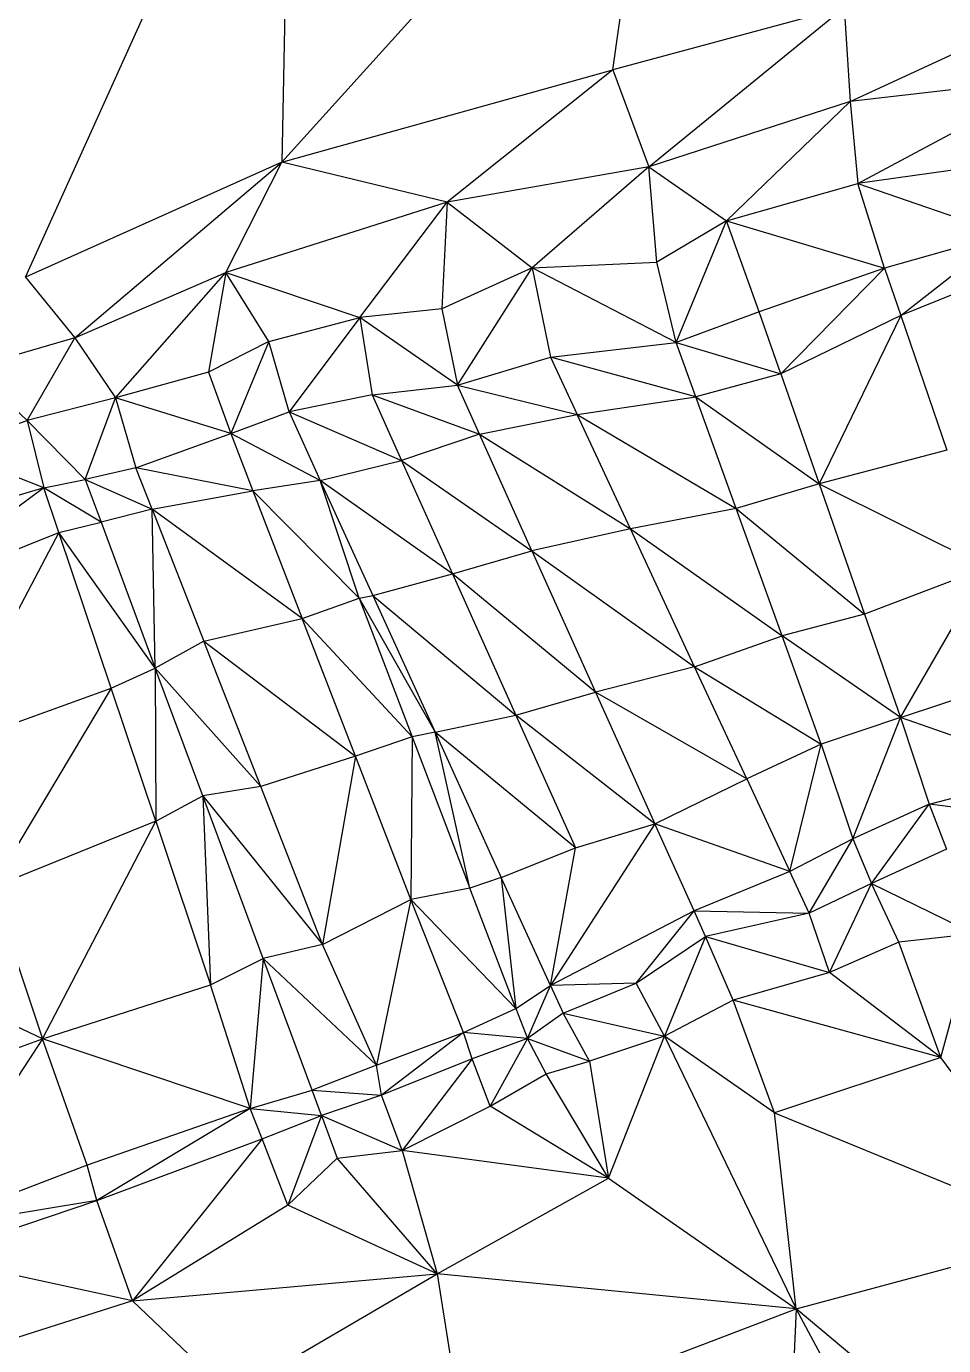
# Model space of a CAD drawing. Header units: inches. Extents: x 2000000 to 2613718, y 1000000 to 1269741.
# Drawn here: x 2613026.8 to 2613338.9, y 1267275.8 to 1267725 of the extents above; entities that cross this region are included whole.
import ezdxf

# ---------------------------------------------------------------- set-up
doc = ezdxf.new("R2010")
doc.units = ezdxf.units.IN
doc.header["$MEASUREMENT"] = 0

msp = doc.modelspace()

# ---------------------------------------------------------------- linework, layer by layer
for points, elevation in [([(2613171.77, 1267538.66), (2613193.38, 1267490.46)], 245.71), ([(2613171.77, 1267538.66), (2613193.38, 1267490.46)], 245.71), ([(2613140.05, 1267530.34), (2613158.07, 1267483.12)], 245.7), ([(2613140.05, 1267530.34), (2613158.07, 1267483.12)], 245.7), ([(2613070.8, 1267454.35), (2613055.63, 1267499.64)], 245.67), ([(2613070.8, 1267454.35), (2613055.63, 1267499.64)], 245.67), ([(2613324.25, 1267489.75), (2613297.27, 1267480.58)], 245.72), ([(2613324.25, 1267489.75), (2613297.27, 1267480.58)], 245.72), ([(2613106.52, 1267466.23), (2613086.8, 1267463.04)], 245.68), ([(2613106.52, 1267466.23), (2613086.8, 1267463.04)], 245.68), ([(2613175.54, 1267382.45), (2613193.36, 1267390.66)], 245.83), ([(2613175.54, 1267382.45), (2613193.36, 1267390.66)], 245.83), ([(2613102.99, 1267356.54), (2613047.48, 1267337.3)], 245.83), ([(2613102.99, 1267356.54), (2613047.48, 1267337.3)], 245.83)]:
    msp.add_lwpolyline(points, dxfattribs=dict(elevation=elevation))
for points in [[(2613026.55, 1267639.69, 245.8), (2613116.85, 1267839.87, 246.37)], [(2613026.55, 1267639.69, 245.8), (2613116.85, 1267839.87, 246.37)], [(2613116.85, 1267839.87, 246.37), (2613113.73, 1267678.79, 245.93)], [(2613116.85, 1267839.87, 246.37), (2613113.73, 1267678.79, 245.93)], [(2613113.73, 1267678.79, 245.93), (2613242.06, 1267820.9, 246.54)], [(2613113.73, 1267678.79, 245.93), (2613242.06, 1267820.9, 246.54)], [(2613226.31, 1267710.25, 246.09), (2613242.06, 1267820.9, 246.54)], [(2613226.31, 1267710.25, 246.09), (2613242.06, 1267820.9, 246.54)], [(2613307.09, 1267699.47, 246.11), (2613418.95, 1267751.25, 246.44)], [(2613307.09, 1267699.47, 246.11), (2613418.95, 1267751.25, 246.44)], [(2613305.08, 1267731.48, 246.22), (2613226.31, 1267710.25, 246.09)], [(2613305.08, 1267731.48, 246.22), (2613226.31, 1267710.25, 246.09)], [(2613238.56, 1267677.2, 246), (2613305.08, 1267731.48, 246.22)], [(2613238.56, 1267677.2, 246), (2613305.08, 1267731.48, 246.22)], [(2613305.08, 1267731.48, 246.22), (2613307.09, 1267699.47, 246.11)], [(2613305.08, 1267731.48, 246.22), (2613307.09, 1267699.47, 246.11)], [(2613113.73, 1267678.79, 245.93), (2613226.31, 1267710.25, 246.09)], [(2613113.73, 1267678.79, 245.93), (2613226.31, 1267710.25, 246.09)], [(2613226.31, 1267710.25, 246.09), (2613170.03, 1267665.21, 245.94)], [(2613226.31, 1267710.25, 246.09), (2613170.03, 1267665.21, 245.94)], [(2613226.31, 1267710.25, 246.09), (2613238.56, 1267677.2, 246)], [(2613226.31, 1267710.25, 246.09), (2613238.56, 1267677.2, 246)], [(2613376.94, 1267707.48, 246.16), (2613307.09, 1267699.47, 246.11)], [(2613376.94, 1267707.48, 246.16), (2613307.09, 1267699.47, 246.11)], [(2613309.77, 1267671.53, 245.99), (2613376.94, 1267707.48, 246.16)], [(2613309.77, 1267671.53, 245.99), (2613376.94, 1267707.48, 246.16)], [(2613307.09, 1267699.47, 246.11), (2613238.56, 1267677.2, 246)], [(2613307.09, 1267699.47, 246.11), (2613238.56, 1267677.2, 246)], [(2613265.01, 1267658.78, 245.94), (2613307.09, 1267699.47, 246.11)], [(2613265.01, 1267658.78, 245.94), (2613307.09, 1267699.47, 246.11)], [(2613307.09, 1267699.47, 246.11), (2613309.77, 1267671.53, 245.99)], [(2613307.09, 1267699.47, 246.11), (2613309.77, 1267671.53, 245.99)], [(2613113.73, 1267678.79, 245.93), (2613026.55, 1267639.69, 245.8)], [(2613113.73, 1267678.79, 245.93), (2613026.55, 1267639.69, 245.8)], [(2613043.25, 1267618.95, 245.77), (2613113.73, 1267678.79, 245.93)], [(2613043.25, 1267618.95, 245.77), (2613113.73, 1267678.79, 245.93)], [(2613094.65, 1267641.22, 245.83), (2613113.73, 1267678.79, 245.93)], [(2613094.65, 1267641.22, 245.83), (2613113.73, 1267678.79, 245.93)], [(2613170.03, 1267665.21, 245.94), (2613113.73, 1267678.79, 245.93)], [(2613170.03, 1267665.21, 245.94), (2613113.73, 1267678.79, 245.93)], [(2613238.56, 1267677.2, 246), (2613170.03, 1267665.21, 245.94)], [(2613238.56, 1267677.2, 246), (2613170.03, 1267665.21, 245.94)], [(2613238.56, 1267677.2, 246), (2613198.86, 1267642.8, 245.88)], [(2613238.56, 1267677.2, 246), (2613198.86, 1267642.8, 245.88)], [(2613241.3, 1267644.79, 245.9), (2613238.56, 1267677.2, 246)], [(2613238.56, 1267677.2, 246), (2613265.01, 1267658.78, 245.94)], [(2613241.3, 1267644.79, 245.9), (2613238.56, 1267677.2, 246)], [(2613238.56, 1267677.2, 246), (2613265.01, 1267658.78, 245.94)], [(2613353.35, 1267677.67, 246.02), (2613309.77, 1267671.53, 245.99)], [(2613353.35, 1267677.67, 246.02), (2613309.77, 1267671.53, 245.99)], [(2613265.01, 1267658.78, 245.94), (2613309.77, 1267671.53, 245.99)], [(2613265.01, 1267658.78, 245.94), (2613309.77, 1267671.53, 245.99)], [(2613309.77, 1267671.53, 245.99), (2613359.7, 1267654.26, 245.89)], [(2613318.83, 1267642.72, 245.86), (2613309.77, 1267671.53, 245.99)], [(2613309.77, 1267671.53, 245.99), (2613359.7, 1267654.26, 245.89)], [(2613318.83, 1267642.72, 245.86), (2613309.77, 1267671.53, 245.99)], [(2613170.03, 1267665.21, 245.94), (2613094.65, 1267641.22, 245.83)], [(2613170.03, 1267665.21, 245.94), (2613094.65, 1267641.22, 245.83)], [(2613140.28, 1267625.9, 245.83), (2613170.03, 1267665.21, 245.94)], [(2613140.28, 1267625.9, 245.83), (2613170.03, 1267665.21, 245.94)], [(2613170.03, 1267665.21, 245.94), (2613168.13, 1267628.8, 245.85)], [(2613170.03, 1267665.21, 245.94), (2613168.13, 1267628.8, 245.85)], [(2613170.03, 1267665.21, 245.94), (2613198.86, 1267642.8, 245.88)], [(2613170.03, 1267665.21, 245.94), (2613198.86, 1267642.8, 245.88)], [(2613265.01, 1267658.78, 245.94), (2613241.3, 1267644.79, 245.9)], [(2613265.01, 1267658.78, 245.94), (2613241.3, 1267644.79, 245.9)], [(2613247.89, 1267617.39, 245.81), (2613265.01, 1267658.78, 245.94)], [(2613247.89, 1267617.39, 245.81), (2613265.01, 1267658.78, 245.94)], [(2613265.01, 1267658.78, 245.94), (2613318.83, 1267642.72, 245.86)], [(2613276.12, 1267627.89, 245.83), (2613265.01, 1267658.78, 245.94)], [(2613265.01, 1267658.78, 245.94), (2613318.83, 1267642.72, 245.86)], [(2613276.12, 1267627.89, 245.83), (2613265.01, 1267658.78, 245.94)], [(2613359.7, 1267654.26, 245.89), (2613318.83, 1267642.72, 245.86)], [(2613359.7, 1267654.26, 245.89), (2613318.83, 1267642.72, 245.86)], [(2613324.34, 1267626.61, 245.78), (2613359.7, 1267654.26, 245.89)], [(2613324.34, 1267626.61, 245.78), (2613359.7, 1267654.26, 245.89)], [(2613198.86, 1267642.8, 245.88), (2613241.3, 1267644.79, 245.9)], [(2613198.86, 1267642.8, 245.88), (2613241.3, 1267644.79, 245.9)], [(2613247.89, 1267617.39, 245.81), (2613241.3, 1267644.79, 245.9)], [(2613247.89, 1267617.39, 245.81), (2613241.3, 1267644.79, 245.9)], [(2613026.55, 1267639.69, 245.8), (2613043.25, 1267618.95, 245.77)], [(2613026.55, 1267639.69, 245.8), (2613043.25, 1267618.95, 245.77)], [(2613043.25, 1267618.95, 245.77), (2613094.65, 1267641.22, 245.83)], [(2613043.25, 1267618.95, 245.77), (2613094.65, 1267641.22, 245.83)], [(2613057.09, 1267598.52, 245.75), (2613094.65, 1267641.22, 245.83)], [(2613057.09, 1267598.52, 245.75), (2613094.65, 1267641.22, 245.83)], [(2613094.65, 1267641.22, 245.83), (2613088.73, 1267607.29, 245.78)], [(2613094.65, 1267641.22, 245.83), (2613088.73, 1267607.29, 245.78)], [(2613094.65, 1267641.22, 245.83), (2613140.28, 1267625.9, 245.83)], [(2613109.25, 1267617.74, 245.81), (2613094.65, 1267641.22, 245.83)], [(2613094.65, 1267641.22, 245.83), (2613140.28, 1267625.9, 245.83)], [(2613109.25, 1267617.74, 245.81), (2613094.65, 1267641.22, 245.83)], [(2613198.86, 1267642.8, 245.88), (2613168.13, 1267628.8, 245.85)], [(2613198.86, 1267642.8, 245.88), (2613168.13, 1267628.8, 245.85)], [(2613173.48, 1267602.81, 245.78), (2613198.86, 1267642.8, 245.88)], [(2613173.48, 1267602.81, 245.78), (2613198.86, 1267642.8, 245.88)], [(2613198.86, 1267642.8, 245.88), (2613205.18, 1267612.41, 245.8)], [(2613247.89, 1267617.39, 245.81), (2613198.86, 1267642.8, 245.88)], [(2613198.86, 1267642.8, 245.88), (2613205.18, 1267612.41, 245.8)], [(2613247.89, 1267617.39, 245.81), (2613198.86, 1267642.8, 245.88)], [(2613318.83, 1267642.72, 245.86), (2613276.12, 1267627.89, 245.83)], [(2613318.83, 1267642.72, 245.86), (2613276.12, 1267627.89, 245.83)], [(2613283.49, 1267606.74, 245.74), (2613318.83, 1267642.72, 245.86)], [(2613283.49, 1267606.74, 245.74), (2613318.83, 1267642.72, 245.86)], [(2613318.83, 1267642.72, 245.86), (2613324.34, 1267626.61, 245.78)], [(2613318.83, 1267642.72, 245.86), (2613324.34, 1267626.61, 245.78)], [(2613363.69, 1267642.42, 245.81), (2613324.34, 1267626.61, 245.78)], [(2613363.69, 1267642.42, 245.81), (2613324.34, 1267626.61, 245.78)], [(2613109.25, 1267617.74, 245.81), (2613140.28, 1267625.9, 245.83)], [(2613109.25, 1267617.74, 245.81), (2613140.28, 1267625.9, 245.83)], [(2613140.28, 1267625.9, 245.83), (2613116.16, 1267593.73, 245.75)], [(2613140.28, 1267625.9, 245.83), (2613116.16, 1267593.73, 245.75)], [(2613168.13, 1267628.8, 245.85), (2613140.28, 1267625.9, 245.83)], [(2613168.13, 1267628.8, 245.85), (2613140.28, 1267625.9, 245.83)], [(2613140.28, 1267625.9, 245.83), (2613144.46, 1267599.55, 245.77)], [(2613173.48, 1267602.81, 245.78), (2613140.28, 1267625.9, 245.83)], [(2613140.28, 1267625.9, 245.83), (2613144.46, 1267599.55, 245.77)], [(2613173.48, 1267602.81, 245.78), (2613140.28, 1267625.9, 245.83)], [(2613168.13, 1267628.8, 245.85), (2613173.48, 1267602.81, 245.78)], [(2613168.13, 1267628.8, 245.85), (2613173.48, 1267602.81, 245.78)], [(2613276.12, 1267627.89, 245.83), (2613247.89, 1267617.39, 245.81)], [(2613276.12, 1267627.89, 245.83), (2613247.89, 1267617.39, 245.81)], [(2613283.49, 1267606.74, 245.74), (2613276.12, 1267627.89, 245.83)], [(2613283.49, 1267606.74, 245.74), (2613276.12, 1267627.89, 245.83)], [(2613324.34, 1267626.61, 245.78), (2613283.49, 1267606.74, 245.74)], [(2613324.34, 1267626.61, 245.78), (2613283.49, 1267606.74, 245.74)], [(2613324.34, 1267626.61, 245.78), (2613296.56, 1267569.24, 245.72)], [(2613324.34, 1267626.61, 245.78), (2613296.56, 1267569.24, 245.72)], [(2613324.34, 1267626.61, 245.78), (2613340.06, 1267580.68, 245.76)], [(2613324.34, 1267626.61, 245.78), (2613340.06, 1267580.68, 245.76)], [(2613043.25, 1267618.95, 245.77), (2613008.07, 1267608.76, 245.74)], [(2613043.25, 1267618.95, 245.77), (2613008.07, 1267608.76, 245.74)], [(2613027.05, 1267590.82, 245.73), (2613043.25, 1267618.95, 245.77)], [(2613027.05, 1267590.82, 245.73), (2613043.25, 1267618.95, 245.77)], [(2613043.25, 1267618.95, 245.77), (2613057.09, 1267598.52, 245.75)], [(2613043.25, 1267618.95, 245.77), (2613057.09, 1267598.52, 245.75)], [(2613109.25, 1267617.74, 245.81), (2613088.73, 1267607.29, 245.78)], [(2613109.25, 1267617.74, 245.81), (2613088.73, 1267607.29, 245.78)], [(2613109.25, 1267617.74, 245.81), (2613096.41, 1267586.35, 245.74)], [(2613109.25, 1267617.74, 245.81), (2613096.41, 1267586.35, 245.74)], [(2613116.16, 1267593.73, 245.75), (2613109.25, 1267617.74, 245.81)], [(2613116.16, 1267593.73, 245.75), (2613109.25, 1267617.74, 245.81)], [(2613205.18, 1267612.41, 245.8), (2613247.89, 1267617.39, 245.81)], [(2613205.18, 1267612.41, 245.8), (2613247.89, 1267617.39, 245.81)], [(2613247.89, 1267617.39, 245.81), (2613283.49, 1267606.74, 245.74)], [(2613254.57, 1267598.89, 245.74), (2613247.89, 1267617.39, 245.81)], [(2613247.89, 1267617.39, 245.81), (2613283.49, 1267606.74, 245.74)], [(2613254.57, 1267598.89, 245.74), (2613247.89, 1267617.39, 245.81)], [(2613173.48, 1267602.81, 245.78), (2613205.18, 1267612.41, 245.8)], [(2613173.48, 1267602.81, 245.78), (2613205.18, 1267612.41, 245.8)], [(2613205.18, 1267612.41, 245.8), (2613214.24, 1267592.91, 245.74)], [(2613254.57, 1267598.89, 245.74), (2613205.18, 1267612.41, 245.8)], [(2613205.18, 1267612.41, 245.8), (2613214.24, 1267592.91, 245.74)], [(2613254.57, 1267598.89, 245.74), (2613205.18, 1267612.41, 245.8)], [(2613027.05, 1267590.82, 245.73), (2613008.07, 1267608.76, 245.74)], [(2613027.05, 1267590.82, 245.73), (2613008.07, 1267608.76, 245.74)], [(2613088.73, 1267607.29, 245.78), (2613057.09, 1267598.52, 245.75)], [(2613088.73, 1267607.29, 245.78), (2613057.09, 1267598.52, 245.75)], [(2613088.73, 1267607.29, 245.78), (2613096.41, 1267586.35, 245.74)], [(2613088.73, 1267607.29, 245.78), (2613096.41, 1267586.35, 245.74)], [(2613144.46, 1267599.55, 245.77), (2613173.48, 1267602.81, 245.78)], [(2613144.46, 1267599.55, 245.77), (2613173.48, 1267602.81, 245.78)], [(2613173.48, 1267602.81, 245.78), (2613214.24, 1267592.91, 245.74)], [(2613180.94, 1267586.21, 245.72), (2613173.48, 1267602.81, 245.78)], [(2613173.48, 1267602.81, 245.78), (2613214.24, 1267592.91, 245.74)], [(2613180.94, 1267586.21, 245.72), (2613173.48, 1267602.81, 245.78)], [(2613283.49, 1267606.74, 245.74), (2613254.57, 1267598.89, 245.74)], [(2613283.49, 1267606.74, 245.74), (2613254.57, 1267598.89, 245.74)], [(2613283.49, 1267606.74, 245.74), (2613296.56, 1267569.24, 245.72)], [(2613283.49, 1267606.74, 245.74), (2613296.56, 1267569.24, 245.72)], [(2613057.09, 1267598.52, 245.75), (2613027.05, 1267590.82, 245.73)], [(2613057.09, 1267598.52, 245.75), (2613027.05, 1267590.82, 245.73)], [(2613046.81, 1267570.78, 245.71), (2613057.09, 1267598.52, 245.75)], [(2613046.81, 1267570.78, 245.71), (2613057.09, 1267598.52, 245.75)], [(2613057.09, 1267598.52, 245.75), (2613064.06, 1267574.71, 245.72)], [(2613096.41, 1267586.35, 245.74), (2613057.09, 1267598.52, 245.75)], [(2613057.09, 1267598.52, 245.75), (2613064.06, 1267574.71, 245.72)], [(2613096.41, 1267586.35, 245.74), (2613057.09, 1267598.52, 245.75)], [(2613144.46, 1267599.55, 245.77), (2613116.16, 1267593.73, 245.75)], [(2613144.46, 1267599.55, 245.77), (2613116.16, 1267593.73, 245.75)], [(2613144.46, 1267599.55, 245.77), (2613180.94, 1267586.21, 245.72)], [(2613144.46, 1267599.55, 245.77), (2613154.48, 1267577.21, 245.72)], [(2613144.46, 1267599.55, 245.77), (2613180.94, 1267586.21, 245.72)], [(2613144.46, 1267599.55, 245.77), (2613154.48, 1267577.21, 245.72)], [(2613214.24, 1267592.91, 245.74), (2613254.57, 1267598.89, 245.74)], [(2613214.24, 1267592.91, 245.74), (2613254.57, 1267598.89, 245.74)], [(2613268.29, 1267560.86, 245.72), (2613254.57, 1267598.89, 245.74)], [(2613254.57, 1267598.89, 245.74), (2613296.56, 1267569.24, 245.72)], [(2613268.29, 1267560.86, 245.72), (2613254.57, 1267598.89, 245.74)], [(2613254.57, 1267598.89, 245.74), (2613296.56, 1267569.24, 245.72)], [(2613096.41, 1267586.35, 245.74), (2613116.16, 1267593.73, 245.75)], [(2613096.41, 1267586.35, 245.74), (2613116.16, 1267593.73, 245.75)], [(2613116.16, 1267593.73, 245.75), (2613154.48, 1267577.21, 245.72)], [(2613116.16, 1267593.73, 245.75), (2613126.8, 1267570.37, 245.71)], [(2613116.16, 1267593.73, 245.75), (2613154.48, 1267577.21, 245.72)], [(2613116.16, 1267593.73, 245.75), (2613126.8, 1267570.37, 245.71)], [(2612999.02, 1267581.13, 245.71), (2613027.05, 1267590.82, 245.73)], [(2612999.02, 1267581.13, 245.71), (2613027.05, 1267590.82, 245.73)], [(2613046.81, 1267570.78, 245.71), (2613027.05, 1267590.82, 245.73)], [(2613027.05, 1267590.82, 245.73), (2613032.75, 1267567.93, 245.71)], [(2613046.81, 1267570.78, 245.71), (2613027.05, 1267590.82, 245.73)], [(2613027.05, 1267590.82, 245.73), (2613032.75, 1267567.93, 245.71)], [(2613180.94, 1267586.21, 245.72), (2613214.24, 1267592.91, 245.74)], [(2613180.94, 1267586.21, 245.72), (2613214.24, 1267592.91, 245.74)], [(2613214.24, 1267592.91, 245.74), (2613268.29, 1267560.86, 245.72)], [(2613232.38, 1267553.9, 245.72), (2613214.24, 1267592.91, 245.74)], [(2613214.24, 1267592.91, 245.74), (2613268.29, 1267560.86, 245.72)], [(2613232.38, 1267553.9, 245.72), (2613214.24, 1267592.91, 245.74)], [(2613064.06, 1267574.71, 245.72), (2613096.41, 1267586.35, 245.74)], [(2613064.06, 1267574.71, 245.72), (2613096.41, 1267586.35, 245.74)], [(2613096.41, 1267586.35, 245.74), (2613103.9, 1267566.93, 245.71)], [(2613126.8, 1267570.37, 245.71), (2613096.41, 1267586.35, 245.74)], [(2613096.41, 1267586.35, 245.74), (2613103.9, 1267566.93, 245.71)], [(2613126.8, 1267570.37, 245.71), (2613096.41, 1267586.35, 245.74)], [(2613180.94, 1267586.21, 245.72), (2613154.48, 1267577.21, 245.72)], [(2613180.94, 1267586.21, 245.72), (2613154.48, 1267577.21, 245.72)], [(2613198.83, 1267546.45, 245.73), (2613180.94, 1267586.21, 245.72)], [(2613180.94, 1267586.21, 245.72), (2613232.38, 1267553.9, 245.72)], [(2613198.83, 1267546.45, 245.73), (2613180.94, 1267586.21, 245.72)], [(2613180.94, 1267586.21, 245.72), (2613232.38, 1267553.9, 245.72)], [(2613032.75, 1267567.93, 245.71), (2612999.02, 1267581.13, 245.71)], [(2613032.75, 1267567.93, 245.71), (2612999.02, 1267581.13, 245.71)], [(2613340.06, 1267580.68, 245.76), (2613296.56, 1267569.24, 245.72)], [(2613340.06, 1267580.68, 245.76), (2613296.56, 1267569.24, 245.72)], [(2613126.8, 1267570.37, 245.71), (2613154.48, 1267577.21, 245.72)], [(2613126.8, 1267570.37, 245.71), (2613154.48, 1267577.21, 245.72)], [(2613154.48, 1267577.21, 245.72), (2613198.83, 1267546.45, 245.73)], [(2613154.48, 1267577.21, 245.72), (2613171.77, 1267538.66, 245.71)], [(2613154.48, 1267577.21, 245.72), (2613198.83, 1267546.45, 245.73)], [(2613154.48, 1267577.21, 245.72), (2613171.77, 1267538.66, 245.71)], [(2613064.06, 1267574.71, 245.72), (2613046.81, 1267570.78, 245.71)], [(2613064.06, 1267574.71, 245.72), (2613046.81, 1267570.78, 245.71)], [(2613069.55, 1267560.67, 245.7), (2613064.06, 1267574.71, 245.72)], [(2613103.9, 1267566.93, 245.71), (2613064.06, 1267574.71, 245.72)], [(2613069.55, 1267560.67, 245.7), (2613064.06, 1267574.71, 245.72)], [(2613103.9, 1267566.93, 245.71), (2613064.06, 1267574.71, 245.72)], [(2613032.75, 1267567.93, 245.71), (2612975.25, 1267550.87, 245.68)], [(2613032.75, 1267567.93, 245.71), (2612975.25, 1267550.87, 245.68)], [(2613032.75, 1267567.93, 245.71), (2612982.11, 1267530.37, 245.66)], [(2613032.75, 1267567.93, 245.71), (2612982.11, 1267530.37, 245.66)], [(2613032.75, 1267567.93, 245.71), (2613046.81, 1267570.78, 245.71)], [(2613032.75, 1267567.93, 245.71), (2613046.81, 1267570.78, 245.71)], [(2613037.84, 1267552.72, 245.68), (2613032.75, 1267567.93, 245.71)], [(2613052.23, 1267556.18, 245.69), (2613032.75, 1267567.93, 245.71)], [(2613037.84, 1267552.72, 245.68), (2613032.75, 1267567.93, 245.71)], [(2613052.23, 1267556.18, 245.69), (2613032.75, 1267567.93, 245.71)], [(2613046.81, 1267570.78, 245.71), (2613069.55, 1267560.67, 245.7)], [(2613046.81, 1267570.78, 245.71), (2613052.23, 1267556.18, 245.69)], [(2613046.81, 1267570.78, 245.71), (2613069.55, 1267560.67, 245.7)], [(2613046.81, 1267570.78, 245.71), (2613052.23, 1267556.18, 245.69)], [(2613069.55, 1267560.67, 245.7), (2613103.9, 1267566.93, 245.71)], [(2613069.55, 1267560.67, 245.7), (2613103.9, 1267566.93, 245.71)], [(2613126.8, 1267570.37, 245.71), (2613103.9, 1267566.93, 245.71)], [(2613126.8, 1267570.37, 245.71), (2613103.9, 1267566.93, 245.71)], [(2613103.9, 1267566.93, 245.71), (2613140.05, 1267530.34, 245.7)], [(2613103.9, 1267566.93, 245.71), (2613120.66, 1267523.45, 245.69)], [(2613103.9, 1267566.93, 245.71), (2613140.05, 1267530.34, 245.7)], [(2613103.9, 1267566.93, 245.71), (2613120.66, 1267523.45, 245.69)], [(2613126.8, 1267570.37, 245.71), (2613144.64, 1267531.22, 245.7)], [(2613171.77, 1267538.66, 245.71), (2613126.8, 1267570.37, 245.71)], [(2613140.05, 1267530.34, 245.7), (2613126.8, 1267570.37, 245.71)], [(2613126.8, 1267570.37, 245.71), (2613144.64, 1267531.22, 245.7)], [(2613171.77, 1267538.66, 245.71), (2613126.8, 1267570.37, 245.71)], [(2613140.05, 1267530.34, 245.7), (2613126.8, 1267570.37, 245.71)], [(2613296.56, 1267569.24, 245.72), (2613268.29, 1267560.86, 245.72)], [(2613296.56, 1267569.24, 245.72), (2613268.29, 1267560.86, 245.72)], [(2613296.56, 1267569.24, 245.72), (2613353.69, 1267540.83, 245.75)], [(2613296.56, 1267569.24, 245.72), (2613312.01, 1267524.88, 245.72)], [(2613296.56, 1267569.24, 245.72), (2613353.69, 1267540.83, 245.75)], [(2613296.56, 1267569.24, 245.72), (2613312.01, 1267524.88, 245.72)], [(2613069.55, 1267560.67, 245.7), (2613052.23, 1267556.18, 245.69)], [(2613069.55, 1267560.67, 245.7), (2613052.23, 1267556.18, 245.69)], [(2613069.55, 1267560.67, 245.7), (2613087.17, 1267515.67, 245.68)], [(2613120.66, 1267523.45, 245.69), (2613069.55, 1267560.67, 245.7)], [(2613070.66, 1267506.54, 245.67), (2613069.55, 1267560.67, 245.7)], [(2613069.55, 1267560.67, 245.7), (2613087.17, 1267515.67, 245.68)], [(2613120.66, 1267523.45, 245.69), (2613069.55, 1267560.67, 245.7)], [(2613070.66, 1267506.54, 245.67), (2613069.55, 1267560.67, 245.7)], [(2613268.29, 1267560.86, 245.72), (2613232.38, 1267553.9, 245.72)], [(2613268.29, 1267560.86, 245.72), (2613232.38, 1267553.9, 245.72)], [(2613283.96, 1267517.46, 245.72), (2613268.29, 1267560.86, 245.72)], [(2613268.29, 1267560.86, 245.72), (2613312.01, 1267524.88, 245.72)], [(2613283.96, 1267517.46, 245.72), (2613268.29, 1267560.86, 245.72)], [(2613268.29, 1267560.86, 245.72), (2613312.01, 1267524.88, 245.72)], [(2613037.84, 1267552.72, 245.68), (2613052.23, 1267556.18, 245.69)], [(2613037.84, 1267552.72, 245.68), (2613052.23, 1267556.18, 245.69)], [(2613052.23, 1267556.18, 245.69), (2613070.66, 1267506.54, 245.67)], [(2613052.23, 1267556.18, 245.69), (2613070.66, 1267506.54, 245.67)], [(2613232.38, 1267553.9, 245.72), (2613198.83, 1267546.45, 245.73)], [(2613232.38, 1267553.9, 245.72), (2613198.83, 1267546.45, 245.73)], [(2613232.38, 1267553.9, 245.72), (2613283.96, 1267517.46, 245.72)], [(2613254.19, 1267506.98, 245.72), (2613232.38, 1267553.9, 245.72)], [(2613232.38, 1267553.9, 245.72), (2613283.96, 1267517.46, 245.72)], [(2613254.19, 1267506.98, 245.72), (2613232.38, 1267553.9, 245.72)], [(2612982.11, 1267530.37, 245.66), (2613037.84, 1267552.72, 245.68)], [(2612982.11, 1267530.37, 245.66), (2613037.84, 1267552.72, 245.68)], [(2613037.84, 1267552.72, 245.68), (2612999.19, 1267479.31, 245.65)], [(2613037.84, 1267552.72, 245.68), (2612999.19, 1267479.31, 245.65)], [(2613055.63, 1267499.64, 245.67), (2613037.84, 1267552.72, 245.68)], [(2613070.66, 1267506.54, 245.67), (2613037.84, 1267552.72, 245.68)], [(2613055.63, 1267499.64, 245.67), (2613037.84, 1267552.72, 245.68)], [(2613070.66, 1267506.54, 245.67), (2613037.84, 1267552.72, 245.68)], [(2613171.77, 1267538.66, 245.71), (2613198.83, 1267546.45, 245.73)], [(2613171.77, 1267538.66, 245.71), (2613198.83, 1267546.45, 245.73)], [(2613198.83, 1267546.45, 245.73), (2613254.19, 1267506.98, 245.72)], [(2613198.83, 1267546.45, 245.73), (2613220.48, 1267498.35, 245.73)], [(2613198.83, 1267546.45, 245.73), (2613254.19, 1267506.98, 245.72)], [(2613198.83, 1267546.45, 245.73), (2613220.48, 1267498.35, 245.73)], [(2613353.69, 1267540.83, 245.75), (2613312.01, 1267524.88, 245.72)], [(2613353.69, 1267540.83, 245.75), (2613312.01, 1267524.88, 245.72)], [(2613324.25, 1267489.75, 245.72), (2613353.69, 1267540.83, 245.75)], [(2613324.25, 1267489.75, 245.72), (2613353.69, 1267540.83, 245.75)], [(2613144.64, 1267531.22, 245.7), (2613171.77, 1267538.66, 245.71)], [(2613144.64, 1267531.22, 245.7), (2613171.77, 1267538.66, 245.71)], [(2613220.48, 1267498.35, 245.73), (2613171.77, 1267538.66, 245.71)], [(2613220.48, 1267498.35, 245.73), (2613171.77, 1267538.66, 245.71)], [(2613140.05, 1267530.34, 245.7), (2613144.64, 1267531.22, 245.7)], [(2613140.05, 1267530.34, 245.7), (2613144.64, 1267531.22, 245.7)], [(2613144.64, 1267531.22, 245.7), (2613193.38, 1267490.46, 245.71)], [(2613144.64, 1267531.22, 245.7), (2613165.85, 1267484.66, 245.7)], [(2613144.64, 1267531.22, 245.7), (2613193.38, 1267490.46, 245.71)], [(2613144.64, 1267531.22, 245.7), (2613165.85, 1267484.66, 245.7)], [(2613120.66, 1267523.45, 245.69), (2613140.05, 1267530.34, 245.7)], [(2613120.66, 1267523.45, 245.69), (2613140.05, 1267530.34, 245.7)], [(2613140.05, 1267530.34, 245.7), (2613165.85, 1267484.66, 245.7)], [(2613140.05, 1267530.34, 245.7), (2613165.85, 1267484.66, 245.7)], [(2613087.17, 1267515.67, 245.68), (2613120.66, 1267523.45, 245.69)], [(2613087.17, 1267515.67, 245.68), (2613120.66, 1267523.45, 245.69)], [(2613138.77, 1267476.48, 245.69), (2613120.66, 1267523.45, 245.69)], [(2613120.66, 1267523.45, 245.69), (2613158.07, 1267483.12, 245.7)], [(2613138.77, 1267476.48, 245.69), (2613120.66, 1267523.45, 245.69)], [(2613120.66, 1267523.45, 245.69), (2613158.07, 1267483.12, 245.7)], [(2613312.01, 1267524.88, 245.72), (2613283.96, 1267517.46, 245.72)], [(2613312.01, 1267524.88, 245.72), (2613283.96, 1267517.46, 245.72)], [(2613312.01, 1267524.88, 245.72), (2613324.25, 1267489.75, 245.72)], [(2613312.01, 1267524.88, 245.72), (2613324.25, 1267489.75, 245.72)], [(2613254.19, 1267506.98, 245.72), (2613283.96, 1267517.46, 245.72)], [(2613254.19, 1267506.98, 245.72), (2613283.96, 1267517.46, 245.72)], [(2613297.27, 1267480.58, 245.72), (2613283.96, 1267517.46, 245.72)], [(2613324.25, 1267489.75, 245.72), (2613283.96, 1267517.46, 245.72)], [(2613297.27, 1267480.58, 245.72), (2613283.96, 1267517.46, 245.72)], [(2613324.25, 1267489.75, 245.72), (2613283.96, 1267517.46, 245.72)], [(2613087.17, 1267515.67, 245.68), (2613070.66, 1267506.54, 245.67)], [(2613087.17, 1267515.67, 245.68), (2613070.66, 1267506.54, 245.67)], [(2613106.52, 1267466.23, 245.68), (2613087.17, 1267515.67, 245.68)], [(2613087.17, 1267515.67, 245.68), (2613138.77, 1267476.48, 245.69)], [(2613106.52, 1267466.23, 245.68), (2613087.17, 1267515.67, 245.68)], [(2613087.17, 1267515.67, 245.68), (2613138.77, 1267476.48, 245.69)], [(2613055.63, 1267499.64, 245.67), (2613070.66, 1267506.54, 245.67)], [(2613055.63, 1267499.64, 245.67), (2613070.66, 1267506.54, 245.67)], [(2613070.66, 1267506.54, 245.67), (2613106.52, 1267466.23, 245.68)], [(2613086.8, 1267463.04, 245.68), (2613070.66, 1267506.54, 245.67)], [(2613070.66, 1267506.54, 245.67), (2613070.8, 1267454.35, 245.67)], [(2613070.66, 1267506.54, 245.67), (2613106.52, 1267466.23, 245.68)], [(2613086.8, 1267463.04, 245.68), (2613070.66, 1267506.54, 245.67)], [(2613070.66, 1267506.54, 245.67), (2613070.8, 1267454.35, 245.67)], [(2613254.19, 1267506.98, 245.72), (2613220.48, 1267498.35, 245.73)], [(2613254.19, 1267506.98, 245.72), (2613220.48, 1267498.35, 245.73)], [(2613271.94, 1267468.79, 245.73), (2613254.19, 1267506.98, 245.72)], [(2613254.19, 1267506.98, 245.72), (2613297.27, 1267480.58, 245.72)], [(2613271.94, 1267468.79, 245.73), (2613254.19, 1267506.98, 245.72)], [(2613254.19, 1267506.98, 245.72), (2613297.27, 1267480.58, 245.72)], [(2612999.19, 1267479.31, 245.65), (2613055.63, 1267499.64, 245.67)], [(2612999.19, 1267479.31, 245.65), (2613055.63, 1267499.64, 245.67)], [(2613055.63, 1267499.64, 245.67), (2613015.07, 1267431.87, 245.65)], [(2613055.63, 1267499.64, 245.67), (2613015.07, 1267431.87, 245.65)], [(2613324.25, 1267489.75, 245.72), (2613366.41, 1267503.66, 245.76)], [(2613324.25, 1267489.75, 245.72), (2613366.41, 1267503.66, 245.76)], [(2613193.38, 1267490.46, 245.71), (2613220.48, 1267498.35, 245.73)], [(2613193.38, 1267490.46, 245.71), (2613220.48, 1267498.35, 245.73)], [(2613220.48, 1267498.35, 245.73), (2613240.64, 1267453.54, 245.74)], [(2613271.94, 1267468.79, 245.73), (2613220.48, 1267498.35, 245.73)], [(2613220.48, 1267498.35, 245.73), (2613240.64, 1267453.54, 245.74)], [(2613271.94, 1267468.79, 245.73), (2613220.48, 1267498.35, 245.73)], [(2613165.85, 1267484.66, 245.7), (2613193.38, 1267490.46, 245.71)], [(2613165.85, 1267484.66, 245.7), (2613193.38, 1267490.46, 245.71)], [(2613193.38, 1267490.46, 245.71), (2613213.61, 1267445.34, 245.72)], [(2613240.64, 1267453.54, 245.74), (2613193.38, 1267490.46, 245.71)], [(2613193.38, 1267490.46, 245.71), (2613213.61, 1267445.34, 245.72)], [(2613240.64, 1267453.54, 245.74), (2613193.38, 1267490.46, 245.71)], [(2613308.05, 1267448.34, 245.79), (2613324.25, 1267489.75, 245.72)], [(2613308.05, 1267448.34, 245.79), (2613324.25, 1267489.75, 245.72)], [(2613324.25, 1267489.75, 245.72), (2613333.96, 1267460.18, 245.78)], [(2613376.89, 1267471.29, 245.82), (2613324.25, 1267489.75, 245.72)], [(2613324.25, 1267489.75, 245.72), (2613333.96, 1267460.18, 245.78)], [(2613376.89, 1267471.29, 245.82), (2613324.25, 1267489.75, 245.72)], [(2613158.07, 1267483.12, 245.7), (2613138.77, 1267476.48, 245.69)], [(2613158.07, 1267483.12, 245.7), (2613138.77, 1267476.48, 245.69)], [(2613158.07, 1267483.12, 245.7), (2613157.56, 1267427.73, 245.71)], [(2613158.07, 1267483.12, 245.7), (2613157.56, 1267427.73, 245.71)], [(2613165.85, 1267484.66, 245.7), (2613158.07, 1267483.12, 245.7)], [(2613165.85, 1267484.66, 245.7), (2613158.07, 1267483.12, 245.7)], [(2613158.07, 1267483.12, 245.7), (2613177.72, 1267431.64, 245.72)], [(2613158.07, 1267483.12, 245.7), (2613177.72, 1267431.64, 245.72)], [(2613165.85, 1267484.66, 245.7), (2613188.38, 1267435.21, 245.72)], [(2613213.61, 1267445.34, 245.72), (2613165.85, 1267484.66, 245.7)], [(2613177.72, 1267431.64, 245.72), (2613165.85, 1267484.66, 245.7)], [(2613165.85, 1267484.66, 245.7), (2613188.38, 1267435.21, 245.72)], [(2613213.61, 1267445.34, 245.72), (2613165.85, 1267484.66, 245.7)], [(2613177.72, 1267431.64, 245.72), (2613165.85, 1267484.66, 245.7)], [(2613297.27, 1267480.58, 245.72), (2613271.94, 1267468.79, 245.73)], [(2613297.27, 1267480.58, 245.72), (2613271.94, 1267468.79, 245.73)], [(2613286.6, 1267437.26, 245.8), (2613297.27, 1267480.58, 245.72)], [(2613286.6, 1267437.26, 245.8), (2613297.27, 1267480.58, 245.72)], [(2613297.27, 1267480.58, 245.72), (2613308.05, 1267448.34, 245.79)], [(2613297.27, 1267480.58, 245.72), (2613308.05, 1267448.34, 245.79)], [(2613138.77, 1267476.48, 245.69), (2613106.52, 1267466.23, 245.68)], [(2613138.77, 1267476.48, 245.69), (2613106.52, 1267466.23, 245.68)], [(2613138.77, 1267476.48, 245.69), (2613127.58, 1267412.4, 245.71)], [(2613138.77, 1267476.48, 245.69), (2613127.58, 1267412.4, 245.71)], [(2613157.56, 1267427.73, 245.71), (2613138.77, 1267476.48, 245.69)], [(2613157.56, 1267427.73, 245.71), (2613138.77, 1267476.48, 245.69)], [(2613240.64, 1267453.54, 245.74), (2613271.94, 1267468.79, 245.73)], [(2613240.64, 1267453.54, 245.74), (2613271.94, 1267468.79, 245.73)], [(2613271.94, 1267468.79, 245.73), (2613286.6, 1267437.26, 245.8)], [(2613271.94, 1267468.79, 245.73), (2613286.6, 1267437.26, 245.8)], [(2613333.96, 1267460.18, 245.78), (2613376.89, 1267471.29, 245.82)], [(2613333.96, 1267460.18, 245.78), (2613376.89, 1267471.29, 245.82)], [(2613127.58, 1267412.4, 245.71), (2613106.52, 1267466.23, 245.68)], [(2613127.58, 1267412.4, 245.71), (2613106.52, 1267466.23, 245.68)], [(2613070.8, 1267454.35, 245.67), (2613086.8, 1267463.04, 245.68)], [(2613070.8, 1267454.35, 245.67), (2613086.8, 1267463.04, 245.68)], [(2613107.36, 1267407.67, 245.7), (2613086.8, 1267463.04, 245.68)], [(2613086.8, 1267463.04, 245.68), (2613089.48, 1267398.63, 245.71)], [(2613086.8, 1267463.04, 245.68), (2613127.58, 1267412.4, 245.71)], [(2613107.36, 1267407.67, 245.7), (2613086.8, 1267463.04, 245.68)], [(2613086.8, 1267463.04, 245.68), (2613089.48, 1267398.63, 245.71)], [(2613086.8, 1267463.04, 245.68), (2613127.58, 1267412.4, 245.71)], [(2613333.96, 1267460.18, 245.78), (2613308.05, 1267448.34, 245.79)], [(2613333.96, 1267460.18, 245.78), (2613308.05, 1267448.34, 245.79)], [(2613314.39, 1267433.13, 246.09), (2613333.96, 1267460.18, 245.78)], [(2613314.39, 1267433.13, 246.09), (2613333.96, 1267460.18, 245.78)], [(2613333.96, 1267460.18, 245.78), (2613339.88, 1267444.88, 246.09)], [(2613383.41, 1267453.96, 246.23), (2613333.96, 1267460.18, 245.78)], [(2613333.96, 1267460.18, 245.78), (2613339.88, 1267444.88, 246.09)], [(2613383.41, 1267453.96, 246.23), (2613333.96, 1267460.18, 245.78)], [(2613070.8, 1267454.35, 245.67), (2613015.07, 1267431.87, 245.65)], [(2613070.8, 1267454.35, 245.67), (2613015.07, 1267431.87, 245.65)], [(2613032.33, 1267380.29, 245.7), (2613070.8, 1267454.35, 245.67)], [(2613032.33, 1267380.29, 245.7), (2613070.8, 1267454.35, 245.67)], [(2613070.8, 1267454.35, 245.67), (2613089.48, 1267398.63, 245.71)], [(2613070.8, 1267454.35, 245.67), (2613089.48, 1267398.63, 245.71)], [(2613240.64, 1267453.54, 245.74), (2613205.12, 1267398.48, 245.81)], [(2613240.64, 1267453.54, 245.74), (2613205.12, 1267398.48, 245.81)], [(2613213.61, 1267445.34, 245.72), (2613240.64, 1267453.54, 245.74)], [(2613213.61, 1267445.34, 245.72), (2613240.64, 1267453.54, 245.74)], [(2613254.01, 1267423.91, 245.81), (2613240.64, 1267453.54, 245.74)], [(2613286.6, 1267437.26, 245.8), (2613240.64, 1267453.54, 245.74)], [(2613254.01, 1267423.91, 245.81), (2613240.64, 1267453.54, 245.74)], [(2613286.6, 1267437.26, 245.8), (2613240.64, 1267453.54, 245.74)], [(2613308.05, 1267448.34, 245.79), (2613286.6, 1267437.26, 245.8)], [(2613308.05, 1267448.34, 245.79), (2613286.6, 1267437.26, 245.8)], [(2613293.17, 1267423.11, 246.07), (2613308.05, 1267448.34, 245.79)], [(2613293.17, 1267423.11, 246.07), (2613308.05, 1267448.34, 245.79)], [(2613308.05, 1267448.34, 245.79), (2613314.39, 1267433.13, 246.09)], [(2613308.05, 1267448.34, 245.79), (2613314.39, 1267433.13, 246.09)], [(2613188.38, 1267435.21, 245.72), (2613213.61, 1267445.34, 245.72)], [(2613188.38, 1267435.21, 245.72), (2613213.61, 1267445.34, 245.72)], [(2613205.12, 1267398.48, 245.81), (2613213.61, 1267445.34, 245.72)], [(2613205.12, 1267398.48, 245.81), (2613213.61, 1267445.34, 245.72)], [(2613339.88, 1267444.88, 246.09), (2613314.39, 1267433.13, 246.09)], [(2613339.88, 1267444.88, 246.09), (2613314.39, 1267433.13, 246.09)], [(2613286.6, 1267437.26, 245.8), (2613254.01, 1267423.91, 245.81)], [(2613286.6, 1267437.26, 245.8), (2613254.01, 1267423.91, 245.81)], [(2613293.17, 1267423.11, 246.07), (2613286.6, 1267437.26, 245.8)], [(2613293.17, 1267423.11, 246.07), (2613286.6, 1267437.26, 245.8)], [(2613188.38, 1267435.21, 245.72), (2613177.72, 1267431.64, 245.72)], [(2613188.38, 1267435.21, 245.72), (2613177.72, 1267431.64, 245.72)], [(2613205.12, 1267398.48, 245.81), (2613188.38, 1267435.21, 245.72)], [(2613188.38, 1267435.21, 245.72), (2613193.36, 1267390.66, 245.83)], [(2613205.12, 1267398.48, 245.81), (2613188.38, 1267435.21, 245.72)], [(2613188.38, 1267435.21, 245.72), (2613193.36, 1267390.66, 245.83)], [(2613314.39, 1267433.13, 246.09), (2613293.17, 1267423.11, 246.07)], [(2613314.39, 1267433.13, 246.09), (2613293.17, 1267423.11, 246.07)], [(2613300.13, 1267402.87, 246.38), (2613314.39, 1267433.13, 246.09)], [(2613300.13, 1267402.87, 246.38), (2613314.39, 1267433.13, 246.09)], [(2613314.39, 1267433.13, 246.09), (2613349.41, 1267416.02, 246.56)], [(2613323.67, 1267413.23, 246.41), (2613314.39, 1267433.13, 246.09)], [(2613314.39, 1267433.13, 246.09), (2613349.41, 1267416.02, 246.56)], [(2613323.67, 1267413.23, 246.41), (2613314.39, 1267433.13, 246.09)], [(2613015.07, 1267431.87, 245.65), (2613032.33, 1267380.29, 245.7)], [(2613015.07, 1267431.87, 245.65), (2613032.33, 1267380.29, 245.7)], [(2613127.58, 1267412.4, 245.71), (2613157.56, 1267427.73, 245.71)], [(2613127.58, 1267412.4, 245.71), (2613157.56, 1267427.73, 245.71)], [(2613157.56, 1267427.73, 245.71), (2613145.93, 1267371.35, 245.82)], [(2613157.56, 1267427.73, 245.71), (2613145.93, 1267371.35, 245.82)], [(2613177.72, 1267431.64, 245.72), (2613157.56, 1267427.73, 245.71)], [(2613177.72, 1267431.64, 245.72), (2613157.56, 1267427.73, 245.71)], [(2613175.54, 1267382.45, 245.83), (2613157.56, 1267427.73, 245.71)], [(2613157.56, 1267427.73, 245.71), (2613193.36, 1267390.66, 245.83)], [(2613175.54, 1267382.45, 245.83), (2613157.56, 1267427.73, 245.71)], [(2613157.56, 1267427.73, 245.71), (2613193.36, 1267390.66, 245.83)], [(2613193.36, 1267390.66, 245.83), (2613177.72, 1267431.64, 245.72)], [(2613193.36, 1267390.66, 245.83), (2613177.72, 1267431.64, 245.72)], [(2613254.01, 1267423.91, 245.81), (2613205.12, 1267398.48, 245.81)], [(2613254.01, 1267423.91, 245.81), (2613205.12, 1267398.48, 245.81)], [(2613234.3, 1267399.19, 245.98), (2613254.01, 1267423.91, 245.81)], [(2613234.3, 1267399.19, 245.98), (2613254.01, 1267423.91, 245.81)], [(2613257.91, 1267415.18, 245.94), (2613254.01, 1267423.91, 245.81)], [(2613254.01, 1267423.91, 245.81), (2613293.17, 1267423.11, 246.07)], [(2613257.91, 1267415.18, 245.94), (2613254.01, 1267423.91, 245.81)], [(2613254.01, 1267423.91, 245.81), (2613293.17, 1267423.11, 246.07)], [(2613293.17, 1267423.11, 246.07), (2613257.91, 1267415.18, 245.94)], [(2613293.17, 1267423.11, 246.07), (2613257.91, 1267415.18, 245.94)], [(2613300.13, 1267402.87, 246.38), (2613293.17, 1267423.11, 246.07)], [(2613300.13, 1267402.87, 246.38), (2613293.17, 1267423.11, 246.07)], [(2613032.33, 1267380.29, 245.7), (2612957.41, 1267415.8, 245.64)], [(2613032.33, 1267380.29, 245.7), (2612957.41, 1267415.8, 245.64)], [(2613234.3, 1267399.19, 245.98), (2613257.91, 1267415.18, 245.94)], [(2613234.3, 1267399.19, 245.98), (2613257.91, 1267415.18, 245.94)], [(2613257.91, 1267415.18, 245.94), (2613243.94, 1267381.14, 246.25)], [(2613257.91, 1267415.18, 245.94), (2613243.94, 1267381.14, 246.25)], [(2613267.32, 1267393.42, 246.27), (2613257.91, 1267415.18, 245.94)], [(2613257.91, 1267415.18, 245.94), (2613300.13, 1267402.87, 246.38)], [(2613267.32, 1267393.42, 246.27), (2613257.91, 1267415.18, 245.94)], [(2613257.91, 1267415.18, 245.94), (2613300.13, 1267402.87, 246.38)], [(2613349.41, 1267416.02, 246.56), (2613323.67, 1267413.23, 246.41)], [(2613349.41, 1267416.02, 246.56), (2613323.67, 1267413.23, 246.41)], [(2613337.93, 1267373.95, 246.91), (2613349.41, 1267416.02, 246.56)], [(2613337.93, 1267373.95, 246.91), (2613349.41, 1267416.02, 246.56)], [(2613127.58, 1267412.4, 245.71), (2613107.36, 1267407.67, 245.7)], [(2613127.58, 1267412.4, 245.71), (2613107.36, 1267407.67, 245.7)], [(2613145.93, 1267371.35, 245.82), (2613127.58, 1267412.4, 245.71)], [(2613145.93, 1267371.35, 245.82), (2613127.58, 1267412.4, 245.71)], [(2613323.67, 1267413.23, 246.41), (2613300.13, 1267402.87, 246.38)], [(2613323.67, 1267413.23, 246.41), (2613300.13, 1267402.87, 246.38)], [(2613337.93, 1267373.95, 246.91), (2613323.67, 1267413.23, 246.41)], [(2613337.93, 1267373.95, 246.91), (2613323.67, 1267413.23, 246.41)], [(2613089.48, 1267398.63, 245.71), (2613107.36, 1267407.67, 245.7)], [(2613089.48, 1267398.63, 245.71), (2613107.36, 1267407.67, 245.7)], [(2613107.36, 1267407.67, 245.7), (2613102.99, 1267356.54, 245.83)], [(2613107.36, 1267407.67, 245.7), (2613102.99, 1267356.54, 245.83)], [(2613124.03, 1267362.76, 245.83), (2613107.36, 1267407.67, 245.7)], [(2613107.36, 1267407.67, 245.7), (2613145.93, 1267371.35, 245.82)], [(2613124.03, 1267362.76, 245.83), (2613107.36, 1267407.67, 245.7)], [(2613107.36, 1267407.67, 245.7), (2613145.93, 1267371.35, 245.82)], [(2613300.13, 1267402.87, 246.38), (2613267.32, 1267393.42, 246.27)], [(2613300.13, 1267402.87, 246.38), (2613267.32, 1267393.42, 246.27)], [(2613337.93, 1267373.95, 246.91), (2613300.13, 1267402.87, 246.38)], [(2613337.93, 1267373.95, 246.91), (2613300.13, 1267402.87, 246.38)], [(2613032.33, 1267380.29, 245.7), (2613089.48, 1267398.63, 245.71)], [(2613032.33, 1267380.29, 245.7), (2613089.48, 1267398.63, 245.71)], [(2613102.99, 1267356.54, 245.83), (2613089.48, 1267398.63, 245.71)], [(2613102.99, 1267356.54, 245.83), (2613089.48, 1267398.63, 245.71)], [(2613193.36, 1267390.66, 245.83), (2613205.12, 1267398.48, 245.81)], [(2613193.36, 1267390.66, 245.83), (2613205.12, 1267398.48, 245.81)], [(2613197.3, 1267380.35, 245.96), (2613205.12, 1267398.48, 245.81)], [(2613197.3, 1267380.35, 245.96), (2613205.12, 1267398.48, 245.81)], [(2613234.3, 1267399.19, 245.98), (2613205.12, 1267398.48, 245.81)], [(2613234.3, 1267399.19, 245.98), (2613205.12, 1267398.48, 245.81)], [(2613205.12, 1267398.48, 245.81), (2613209.4, 1267389.08, 245.94)], [(2613205.12, 1267398.48, 245.81), (2613209.4, 1267389.08, 245.94)], [(2613209.4, 1267389.08, 245.94), (2613234.3, 1267399.19, 245.98)], [(2613209.4, 1267389.08, 245.94), (2613234.3, 1267399.19, 245.98)], [(2613243.94, 1267381.14, 246.25), (2613234.3, 1267399.19, 245.98)], [(2613243.94, 1267381.14, 246.25), (2613234.3, 1267399.19, 245.98)], [(2613267.32, 1267393.42, 246.27), (2613243.94, 1267381.14, 246.25)], [(2613267.32, 1267393.42, 246.27), (2613243.94, 1267381.14, 246.25)], [(2613281.39, 1267355.11, 246.71), (2613267.32, 1267393.42, 246.27)], [(2613337.93, 1267373.95, 246.91), (2613267.32, 1267393.42, 246.27)], [(2613281.39, 1267355.11, 246.71), (2613267.32, 1267393.42, 246.27)], [(2613337.93, 1267373.95, 246.91), (2613267.32, 1267393.42, 246.27)], [(2613193.36, 1267390.66, 245.83), (2613197.3, 1267380.35, 245.96)], [(2613193.36, 1267390.66, 245.83), (2613197.3, 1267380.35, 245.96)], [(2613209.4, 1267389.08, 245.94), (2613197.3, 1267380.35, 245.96)], [(2613209.4, 1267389.08, 245.94), (2613197.3, 1267380.35, 245.96)], [(2613218.46, 1267372.7, 246.17), (2613209.4, 1267389.08, 245.94)], [(2613209.4, 1267389.08, 245.94), (2613243.94, 1267381.14, 246.25)], [(2613218.46, 1267372.7, 246.17), (2613209.4, 1267389.08, 245.94)], [(2613209.4, 1267389.08, 245.94), (2613243.94, 1267381.14, 246.25)], [(2612976.05, 1267359.85, 245.71), (2613032.33, 1267380.29, 245.7)], [(2612976.05, 1267359.85, 245.71), (2613032.33, 1267380.29, 245.7)], [(2613032.33, 1267380.29, 245.7), (2612989.73, 1267315.09, 245.84)], [(2613032.33, 1267380.29, 245.7), (2612989.73, 1267315.09, 245.84)], [(2613047.48, 1267337.3, 245.83), (2613032.33, 1267380.29, 245.7)], [(2613102.99, 1267356.54, 245.83), (2613032.33, 1267380.29, 245.7)], [(2613047.48, 1267337.3, 245.83), (2613032.33, 1267380.29, 245.7)], [(2613102.99, 1267356.54, 245.83), (2613032.33, 1267380.29, 245.7)], [(2613145.93, 1267371.35, 245.82), (2613175.54, 1267382.45, 245.83)], [(2613145.93, 1267371.35, 245.82), (2613175.54, 1267382.45, 245.83)], [(2613175.54, 1267382.45, 245.83), (2613147.65, 1267361.14, 245.93)], [(2613175.54, 1267382.45, 245.83), (2613147.65, 1267361.14, 245.93)], [(2613178.49, 1267373.45, 245.94), (2613175.54, 1267382.45, 245.83)], [(2613197.3, 1267380.35, 245.96), (2613175.54, 1267382.45, 245.83)], [(2613178.49, 1267373.45, 245.94), (2613175.54, 1267382.45, 245.83)], [(2613197.3, 1267380.35, 245.96), (2613175.54, 1267382.45, 245.83)], [(2613197.3, 1267380.35, 245.96), (2613178.49, 1267373.45, 245.94)], [(2613197.3, 1267380.35, 245.96), (2613178.49, 1267373.45, 245.94)], [(2613197.3, 1267380.35, 245.96), (2613184.65, 1267357.36, 246.13)], [(2613197.3, 1267380.35, 245.96), (2613184.65, 1267357.36, 246.13)], [(2613203.66, 1267368.38, 246.13), (2613197.3, 1267380.35, 245.96)], [(2613197.3, 1267380.35, 245.96), (2613218.46, 1267372.7, 246.17)], [(2613203.66, 1267368.38, 246.13), (2613197.3, 1267380.35, 245.96)], [(2613197.3, 1267380.35, 245.96), (2613218.46, 1267372.7, 246.17)], [(2613243.94, 1267381.14, 246.25), (2613218.46, 1267372.7, 246.17)], [(2613243.94, 1267381.14, 246.25), (2613218.46, 1267372.7, 246.17)], [(2613224.86, 1267332.83, 246.56), (2613243.94, 1267381.14, 246.25)], [(2613224.86, 1267332.83, 246.56), (2613243.94, 1267381.14, 246.25)], [(2613281.39, 1267355.11, 246.71), (2613243.94, 1267381.14, 246.25)], [(2613243.94, 1267381.14, 246.25), (2613288.77, 1267288.33, 247.2)], [(2613281.39, 1267355.11, 246.71), (2613243.94, 1267381.14, 246.25)], [(2613243.94, 1267381.14, 246.25), (2613288.77, 1267288.33, 247.2)], [(2613337.93, 1267373.95, 246.91), (2613281.39, 1267355.11, 246.71)], [(2613337.93, 1267373.95, 246.91), (2613281.39, 1267355.11, 246.71)], [(2613382.49, 1267313.56, 247.6), (2613337.93, 1267373.95, 246.91)], [(2613382.49, 1267313.56, 247.6), (2613337.93, 1267373.95, 246.91)], [(2613145.93, 1267371.35, 245.82), (2613124.03, 1267362.76, 245.83)], [(2613145.93, 1267371.35, 245.82), (2613124.03, 1267362.76, 245.83)], [(2613147.65, 1267361.14, 245.93), (2613145.93, 1267371.35, 245.82)], [(2613147.65, 1267361.14, 245.93), (2613145.93, 1267371.35, 245.82)], [(2613178.49, 1267373.45, 245.94), (2613147.65, 1267361.14, 245.93)], [(2613178.49, 1267373.45, 245.94), (2613147.65, 1267361.14, 245.93)], [(2613178.49, 1267373.45, 245.94), (2613154.61, 1267342.25, 246.12)], [(2613178.49, 1267373.45, 245.94), (2613154.61, 1267342.25, 246.12)], [(2613184.65, 1267357.36, 246.13), (2613178.49, 1267373.45, 245.94)], [(2613184.65, 1267357.36, 246.13), (2613178.49, 1267373.45, 245.94)], [(2613203.66, 1267368.38, 246.13), (2613218.46, 1267372.7, 246.17)], [(2613203.66, 1267368.38, 246.13), (2613218.46, 1267372.7, 246.17)], [(2613218.46, 1267372.7, 246.17), (2613224.86, 1267332.83, 246.56)], [(2613218.46, 1267372.7, 246.17), (2613224.86, 1267332.83, 246.56)], [(2613184.65, 1267357.36, 246.13), (2613203.66, 1267368.38, 246.13)], [(2613184.65, 1267357.36, 246.13), (2613203.66, 1267368.38, 246.13)], [(2613224.86, 1267332.83, 246.56), (2613203.66, 1267368.38, 246.13)], [(2613224.86, 1267332.83, 246.56), (2613203.66, 1267368.38, 246.13)], [(2613102.99, 1267356.54, 245.83), (2613124.03, 1267362.76, 245.83)], [(2613102.99, 1267356.54, 245.83), (2613124.03, 1267362.76, 245.83)], [(2613124.03, 1267362.76, 245.83), (2613147.65, 1267361.14, 245.93)], [(2613127.2, 1267354.23, 245.92), (2613124.03, 1267362.76, 245.83)], [(2613124.03, 1267362.76, 245.83), (2613147.65, 1267361.14, 245.93)], [(2613127.2, 1267354.23, 245.92), (2613124.03, 1267362.76, 245.83)], [(2613147.65, 1267361.14, 245.93), (2613127.2, 1267354.23, 245.92)], [(2613147.65, 1267361.14, 245.93), (2613127.2, 1267354.23, 245.92)], [(2613154.61, 1267342.25, 246.12), (2613147.65, 1267361.14, 245.93)], [(2613154.61, 1267342.25, 246.12), (2613147.65, 1267361.14, 245.93)], [(2613102.99, 1267356.54, 245.83), (2613050.75, 1267325.21, 245.92)], [(2613102.99, 1267356.54, 245.83), (2613050.75, 1267325.21, 245.92)], [(2613107.04, 1267346.22, 245.93), (2613102.99, 1267356.54, 245.83)], [(2613102.99, 1267356.54, 245.83), (2613127.2, 1267354.23, 245.92)], [(2613107.04, 1267346.22, 245.93), (2613102.99, 1267356.54, 245.83)], [(2613102.99, 1267356.54, 245.83), (2613127.2, 1267354.23, 245.92)], [(2613154.61, 1267342.25, 246.12), (2613184.65, 1267357.36, 246.13)], [(2613154.61, 1267342.25, 246.12), (2613184.65, 1267357.36, 246.13)], [(2613224.86, 1267332.83, 246.56), (2613184.65, 1267357.36, 246.13)], [(2613224.86, 1267332.83, 246.56), (2613184.65, 1267357.36, 246.13)], [(2613107.04, 1267346.22, 245.93), (2613127.2, 1267354.23, 245.92)], [(2613107.04, 1267346.22, 245.93), (2613127.2, 1267354.23, 245.92)], [(2613127.2, 1267354.23, 245.92), (2613115.74, 1267323.62, 246.12)], [(2613127.2, 1267354.23, 245.92), (2613115.74, 1267323.62, 246.12)], [(2613127.2, 1267354.23, 245.92), (2613154.61, 1267342.25, 246.12)], [(2613127.2, 1267354.23, 245.92), (2613132.57, 1267339.62, 246.06)], [(2613127.2, 1267354.23, 245.92), (2613154.61, 1267342.25, 246.12)], [(2613127.2, 1267354.23, 245.92), (2613132.57, 1267339.62, 246.06)], [(2613288.77, 1267288.33, 247.2), (2613281.39, 1267355.11, 246.71)], [(2613281.39, 1267355.11, 246.71), (2613382.49, 1267313.56, 247.6)], [(2613288.77, 1267288.33, 247.2), (2613281.39, 1267355.11, 246.71)], [(2613281.39, 1267355.11, 246.71), (2613382.49, 1267313.56, 247.6)], [(2613050.75, 1267325.21, 245.92), (2613107.04, 1267346.22, 245.93)], [(2613050.75, 1267325.21, 245.92), (2613107.04, 1267346.22, 245.93)], [(2613107.04, 1267346.22, 245.93), (2613062.89, 1267291.06, 246.13)], [(2613107.04, 1267346.22, 245.93), (2613062.89, 1267291.06, 246.13)], [(2613115.74, 1267323.62, 246.12), (2613107.04, 1267346.22, 245.93)], [(2613115.74, 1267323.62, 246.12), (2613107.04, 1267346.22, 245.93)], [(2613132.57, 1267339.62, 246.06), (2613154.61, 1267342.25, 246.12)], [(2613132.57, 1267339.62, 246.06), (2613154.61, 1267342.25, 246.12)], [(2613154.61, 1267342.25, 246.12), (2613166.6, 1267300.28, 246.46)], [(2613224.86, 1267332.83, 246.56), (2613154.61, 1267342.25, 246.12)], [(2613154.61, 1267342.25, 246.12), (2613166.6, 1267300.28, 246.46)], [(2613224.86, 1267332.83, 246.56), (2613154.61, 1267342.25, 246.12)], [(2613132.57, 1267339.62, 246.06), (2613115.74, 1267323.62, 246.12)], [(2613132.57, 1267339.62, 246.06), (2613115.74, 1267323.62, 246.12)], [(2613166.6, 1267300.28, 246.46), (2613132.57, 1267339.62, 246.06)], [(2613166.6, 1267300.28, 246.46), (2613132.57, 1267339.62, 246.06)], [(2613047.48, 1267337.3, 245.83), (2612989.73, 1267315.09, 245.84)], [(2613047.48, 1267337.3, 245.83), (2612989.73, 1267315.09, 245.84)], [(2613050.75, 1267325.21, 245.92), (2613047.48, 1267337.3, 245.83)], [(2613050.75, 1267325.21, 245.92), (2613047.48, 1267337.3, 245.83)], [(2613166.6, 1267300.28, 246.46), (2613224.86, 1267332.83, 246.56)], [(2613166.6, 1267300.28, 246.46), (2613224.86, 1267332.83, 246.56)], [(2613224.86, 1267332.83, 246.56), (2613288.77, 1267288.33, 247.2)], [(2613224.86, 1267332.83, 246.56), (2613288.77, 1267288.33, 247.2)], [(2613050.75, 1267325.21, 245.92), (2612989.73, 1267315.09, 245.84)], [(2613050.75, 1267325.21, 245.92), (2612989.73, 1267315.09, 245.84)], [(2612993.97, 1267306.03, 245.9), (2613050.75, 1267325.21, 245.92)], [(2612993.97, 1267306.03, 245.9), (2613050.75, 1267325.21, 245.92)], [(2613062.89, 1267291.06, 246.13), (2613050.75, 1267325.21, 245.92)], [(2613062.89, 1267291.06, 246.13), (2613050.75, 1267325.21, 245.92)], [(2613115.74, 1267323.62, 246.12), (2613062.89, 1267291.06, 246.13)], [(2613115.74, 1267323.62, 246.12), (2613062.89, 1267291.06, 246.13)], [(2613166.6, 1267300.28, 246.46), (2613115.74, 1267323.62, 246.12)], [(2613166.6, 1267300.28, 246.46), (2613115.74, 1267323.62, 246.12)], [(2613288.77, 1267288.33, 247.2), (2613382.49, 1267313.56, 247.6)], [(2613288.77, 1267288.33, 247.2), (2613382.49, 1267313.56, 247.6)], [(2613062.89, 1267291.06, 246.13), (2612993.97, 1267306.03, 245.9)], [(2613062.89, 1267291.06, 246.13), (2612993.97, 1267306.03, 245.9)], [(2613062.89, 1267291.06, 246.13), (2613166.6, 1267300.28, 246.46)], [(2613062.89, 1267291.06, 246.13), (2613166.6, 1267300.28, 246.46)], [(2613096.36, 1267259.16, 246.4), (2613166.6, 1267300.28, 246.46)], [(2613096.36, 1267259.16, 246.4), (2613166.6, 1267300.28, 246.46)], [(2613166.6, 1267300.28, 246.46), (2613175.33, 1267244.95, 246.79)], [(2613288.77, 1267288.33, 247.2), (2613166.6, 1267300.28, 246.46)], [(2613166.6, 1267300.28, 246.46), (2613175.33, 1267244.95, 246.79)], [(2613288.77, 1267288.33, 247.2), (2613166.6, 1267300.28, 246.46)], [(2613062.89, 1267291.06, 246.13), (2613005.53, 1267272.84, 246.08)], [(2613062.89, 1267291.06, 246.13), (2613005.53, 1267272.84, 246.08)], [(2613096.36, 1267259.16, 246.4), (2613062.89, 1267291.06, 246.13)], [(2613096.36, 1267259.16, 246.4), (2613062.89, 1267291.06, 246.13)], [(2613175.33, 1267244.95, 246.79), (2613288.77, 1267288.33, 247.2)], [(2613175.33, 1267244.95, 246.79), (2613288.77, 1267288.33, 247.2)], [(2613288.77, 1267288.33, 247.2), (2613280.01, 1267092.39, 247.99)], [(2613288.77, 1267288.33, 247.2), (2613280.01, 1267092.39, 247.99)], [(2613385.19, 1267108.59, 248.43), (2613288.77, 1267288.33, 247.2)], [(2613382.49, 1267209.73, 248.04), (2613288.77, 1267288.33, 247.2)], [(2613385.19, 1267108.59, 248.43), (2613288.77, 1267288.33, 247.2)], [(2613382.49, 1267209.73, 248.04), (2613288.77, 1267288.33, 247.2)]]:
    msp.add_polyline3d(points)

doc.saveas('drawing.dxf')
